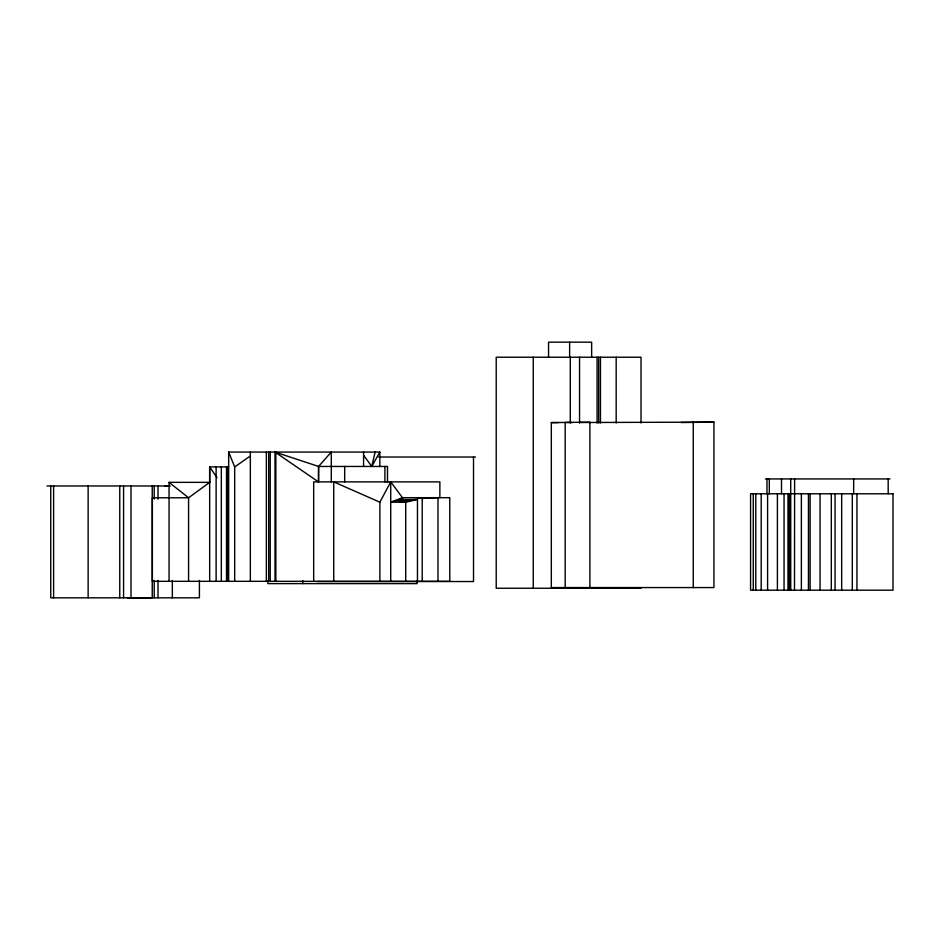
<?xml version="1.0" encoding="UTF-8"?>
<svg xmlns="http://www.w3.org/2000/svg" width="940" height="940" viewBox="0 0 940 940"><rect width="100%" height="100%" fill="white"/><g stroke="black" fill="none" stroke-linecap="round" stroke-linejoin="round"><path stroke-width="1.41" d="M331.291 481.879L331.291 452.07L318.578 466.452L318.472 481.879L275.009 452.07L275.009 581.32M363.698 455.383L371.782 466.452L375.119 452.07M379.878 581.32L379.878 502.195L390.723 481.879L402.473 497.683L402.473 499.516L390.723 502.195L405.716 502.195L417.466 499.516L402.473 499.516M371.782 466.452L379.854 452.07L228.667 452.07L228.667 581.32M234.683 581.32L234.683 466.922L250.017 456.194M398.337 500.456L415.821 499.516L400.017 502.195L398.337 500.456L402.473 497.683L449.778 497.683L449.778 581.32L152.374 581.32L152.374 497.777L188.576 497.777L209.679 482.349L209.667 466.922L228.667 466.922M390.723 502.195L402.473 497.683M417.466 581.32L417.466 497.683L422.201 498.435L437.981 497.683L437.981 581.32M579.228 422.507L713.918 422.142L713.918 587.571L551.31 587.571L551.31 422.601L589.909 422.142L589.909 587.571M681.042 422.53L713.918 422.142M551.31 422.601L558.325 422.601M378.597 457.028L475.393 457.028M275.009 452.07L318.578 466.452L387.491 466.452L387.491 482.443M765.371 478.942L890.039 478.942M169.059 581.32L169.059 482.349L210.219 482.349M47 485.98L170.304 485.98M317.227 581.531L473.513 581.531L473.513 457.028M641.021 588.252L496.226 588.252L496.226 357.224L641.021 357.224L641.021 423.024M127.182 597.828L152.245 597.817L152.245 485.98M164.935 485.98L169.118 485.98M572.284 422.542L565.175 422.436L565.175 587.571M379.878 502.195L333.735 481.879L333.735 581.32M169.059 482.349L188.576 497.777L188.576 581.32M216.987 477.602L209.667 466.922L209.679 581.32M228.667 452.07L234.683 466.922M888.183 478.942L888.183 493.782M856.939 493.782L856.939 590.191M853.661 478.942L853.661 493.782M852.286 493.782L852.286 590.191M841.676 493.782L841.676 590.191M835.073 493.782L835.073 590.191M831.312 493.782L831.312 590.191M820.044 493.782L820.044 590.191M810.116 493.782L810.116 590.191M808.447 493.782L808.447 590.191M801.374 493.782L801.374 590.191M794.617 478.942L794.5 590.191M790.716 478.942L790.728 590.191M789.823 493.782L789.823 590.191M788.472 493.782L788.472 590.191M788.225 493.782L788.225 590.191M784.054 493.782L784.054 590.191M781.504 478.942L781.504 493.782M777.404 493.782L777.404 590.191M769.308 478.942L769.308 493.782M767.592 493.782L767.592 590.191M766.981 478.942L766.981 493.782M761.189 493.782L761.189 590.191M755.784 493.782L755.784 590.191M753.269 493.782L753.269 590.191M693.25 422.142L693.25 587.571M616.182 357.224L616.182 423.024M600.46 357.224L600.46 423.024M598.686 357.224L598.686 423.024M597.076 357.224L597.076 423.024M591.648 357.224L591.648 342.172L548.549 342.172L548.549 357.224M579.557 357.224L579.557 423.024M570.286 357.224L570.286 423.024M569.628 342.172L569.628 357.224M533.25 357.224L533.25 588.252M439.861 497.683L439.861 481.879L313.678 481.879L313.678 581.32M422.201 498.435L422.201 581.32M417.066 580.685L417.066 583.611L267.888 583.611L267.888 580.685M405.716 502.195L405.716 581.32M390.723 481.879L390.723 581.32M384.906 466.452L384.906 481.879M379.854 452.07L379.854 466.593M363.58 452.07L363.58 466.452M344.686 466.452L344.686 481.879M318.578 466.452L318.589 481.879M302.833 580.685L302.833 583.611M275.843 452.07L275.843 581.32M270.226 452.07L270.226 581.32M268.687 452.07L268.687 581.32M266.361 452.07L266.361 581.32M250.346 452.07L250.346 581.32M227.433 466.922L227.433 581.32M226.517 466.922L226.517 581.32M221.323 466.922L221.323 581.32M216.118 466.922L216.118 581.32M199.421 580.391L199.421 597.817L50.736 597.828L50.736 485.98M172.337 580.391L172.337 597.817M158.014 485.98L158.014 499.058M158.014 580.391L158.014 597.817M154.207 485.98L154.207 499.058M154.207 580.391L154.207 597.817M131.001 485.98L131.001 597.828M123.575 485.98L123.575 597.828M119.756 485.98L119.756 597.828M88.137 485.98L88.137 597.828M53.615 485.98L53.615 597.828M893 493.782L750.578 493.782L750.578 590.191L893 590.191L893 493.782"/></g></svg>
